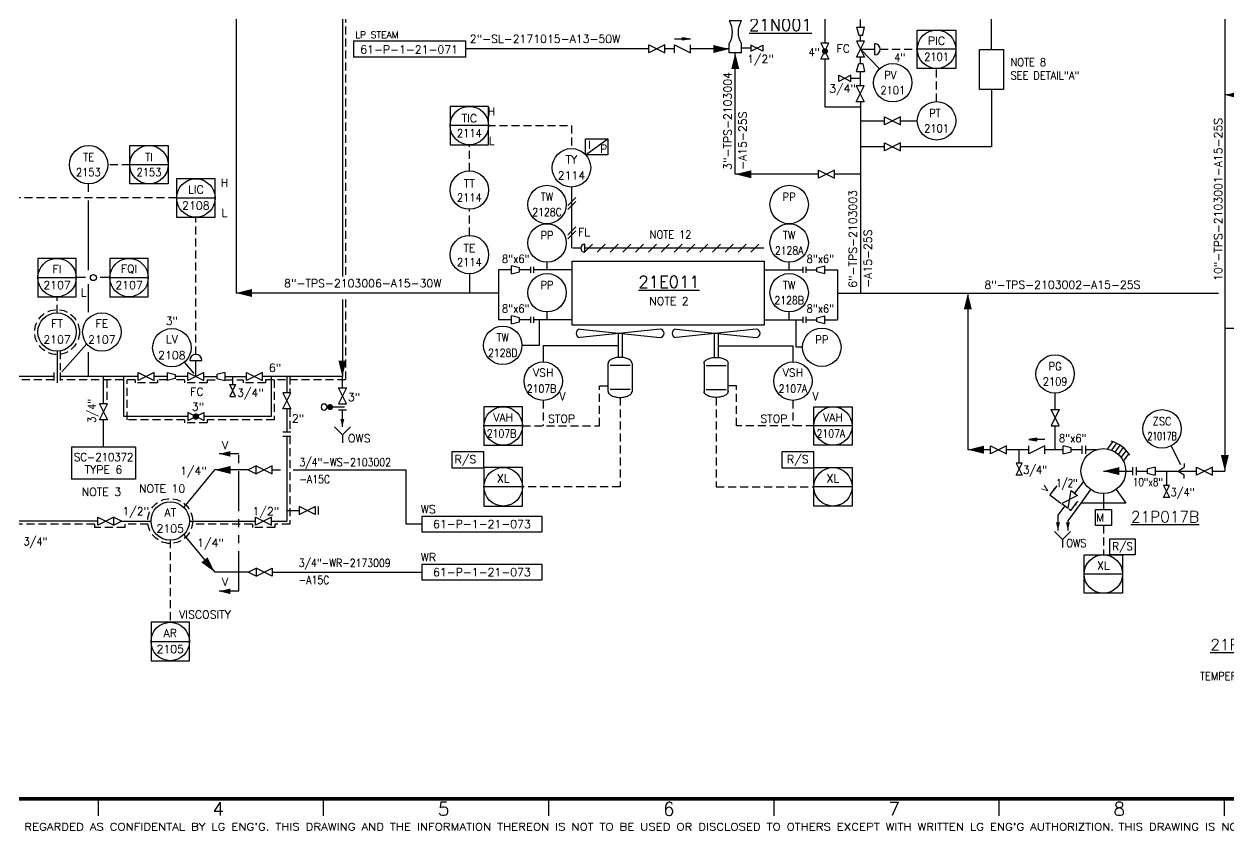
# Model space of a CAD drawing. Header units: millimetres. Extents: x 911 to 1762, y 136 to 743.
# Drawn here: x 1099 to 1475.4, y 135.6 to 388.1 of the extents above; entities that cross this region are included whole.
import ezdxf
from ezdxf.enums import TextEntityAlignment as Align

# ---------------------------------------------------------------- set-up
doc = ezdxf.new("R2010")
doc.units = ezdxf.units.MM
doc.header["$LTSCALE"] = 10
for name, pattern in [('HIDDEN', [0.375, 0.25, -0.125]), ('PHANTOM', [2.5, 1.25, -0.25, 0.25, -0.25, 0.25, -0.25]), ('SOLID', [0])]:
    doc.linetypes.add(name, pattern=pattern)
for name, color, linetype in [('1', 1, 'Continuous'), ('13', 7, 'Continuous'), ('2', 2, 'Continuous'), ('3', 3, 'Continuous'), ('30', 7, 'HIDDEN'), ('DIM', 7, 'Continuous'), ('INST', 4, 'Continuous'), ('SYM', 7, 'Continuous'), ('TEXT', 7, 'Continuous')]:
    doc.layers.add(name, color=color, linetype=linetype)
doc.styles.add('ROMANS', font='romans')
doc.styles.add('S3', font='SIMPLEX')
doc.styles.add('SIMPLEX', font='SIMPLEX.shx', dxfattribs={"width": 0.9})
doc.styles.get("Standard").update_dxf_attribs({"font": 'simplex.shx'})

# ---------------------------------------------------------------- blocks, each defined once
blk = doc.blocks.new('UV03')
at = {"color": 4}
for p, q in [((0, -0.05), (0.2, 0.05)), ((0.2, -0.05), (0, 0.05)), ((0, 0.05), (0, -0.05)), ((0.2, 0.05), (0.2, -0.05))]:
    blk.add_line(p, q, dxfattribs=at)
at = {"color": 4, "const_width": 0.04}
blk.add_lwpolyline([(0.1, -0.02, 1), (0.1, 0.02, 1)], format="xyb", close=True, dxfattribs=at)
blk = doc.blocks.new('UV00')
for p, q in [((0, -0.05), (0, 0.05)), ((0, 0.05), (0.2, -0.05)), ((0.2, 0.05), (0, -0.05)), ((0.2, -0.05), (0.2, 0.05))]:
    blk.add_line(p, q)
blk = doc.blocks.new('UM00')
for p, q in [((0.1, 0.025), (0, 0.05)), ((0, -0.05), (0, 0.05)), ((0.1, -0.025), (0.1, 0.025)), ((0, -0.05), (0.1, -0.025))]:
    blk.add_line(p, q)
blk = doc.blocks.new('LV28')
blk.add_line((0.625, 5), (4.375, 5))
blk.add_arc((2.5, 5), 1.875, 0, 180)
at = {"layer": 'SYM'}
for p, q in [((2.5, 0), (2.5, 5)), ((0, 1.25), (5, -1.25)), ((5, 1.25), (0, -1.25)), ((0, -1.25), (0, 1.25)), ((5, -1.25), (5, 1.25))]:
    blk.add_line(p, q, dxfattribs=at)
blk = doc.blocks.new('RB9')
at = {"layer": 'SYM'}
blk.add_line((0, 0.05), (0, -0.05), dxfattribs=at)
blk.add_arc((0, 0), 0.05, 270, 90, dxfattribs=at)
blk = doc.blocks.new('R')
at = {"color": 7}
for p, q in [((-9.93, 6), (-9.93, 11)), ((-9.93, 11), (-2.07, 11)), ((-2.07, 11), (-2.07, 6)), ((-2.07, 6), (-9.93, 6))]:
    blk.add_line(p, q, dxfattribs=at)
at = {"layer": 'TEXT', "color": 7}
blk.add_text('R/S', height=2.4, dxfattribs=at).set_placement((-6, 8.5), align=Align.MIDDLE)
blk = doc.blocks.new('NP085')
at = {"layer": '1'}
for p, q in [((0, 0.097), (0, -0.097)), ((0, 0.097), (0.146, 0.097)), ((0.501, 0.097), (0.501, -0.097)), ((0, -0.097), (0.146, -0.097))]:
    blk.add_line(p, q, dxfattribs=at)
for centre, start, end in [((0.324, 0.401), 239.7355, 300.2645), ((0.324, -0.401), 59.7355, 120.2645)]:
    blk.add_arc(centre, 0.352, start, end, dxfattribs=at)
blk = doc.blocks.new('W1')
at = {"layer": '2'}
blk.add_lwpolyline([(0, 0, 0, 2.5, 0), (5, 0, 2.5, 2.5, 0)], format="xyseb", dxfattribs=at)
blk = doc.blocks.new('RB14')
at = {"layer": 'INST'}
for p, q in [((-0.047, -0.02), (0.053, 0.08)), ((-0.047, -0.069), (0.053, 0.031))]:
    blk.add_line(p, q, dxfattribs=at)
blk = doc.blocks.new('LV1')
for p, q in [((5, 1.25), (0, -1.25)), ((0, 1.25), (5, -1.25)), ((0, -1.25), (0, 1.25)), ((5, -1.25), (5, 1.25))]:
    blk.add_line(p, q)
blk = doc.blocks.new('DDOT')
blk.add_circle((0, 0), 0.0375)
blk = doc.blocks.new('I1')
at = {"color": 7, "extrusion": (0, 0, -1)}
for p, q in [((-3.73, 5.93), (-5.27, 8.06)), ((-2.6, 6.5), (-4.17, 8.67)), ((-1.33, 6.87), (-2.97, 9.14)), ((-6.29, 3.07), (-7.98, 5.41)), ((-5.58, 4.22), (-7.18, 6.43)), ((-4.72, 5.17), (-6.27, 7.31))]:
    blk.add_line(p, q, dxfattribs=at)
at = {"extrusion": (0, 0, -1)}
blk.add_arc((0.11, 0.08), 9.5, 30.8662, 75.7343, dxfattribs=at)
blk = doc.blocks.new('RB17')
for p, q in [((-0.1, 0), (0, -0.1)), ((0, -0.1), (0.1, 0)), ((0, -0.1), (0, -0.2))]:
    blk.add_line(p, q)

msp = doc.modelspace()

# ---------------------------------------------------------------- linework, layer by layer
for p, q in [((1165.22, 443.62), (1165.22, 304.18)), ((1299.2, 381.62), (1294.2, 379.12)), ((1294.2, 381.62), (1299.2, 379.12)), ((1294.2, 379.12), (1294.2, 381.62)), ((1299.2, 379.12), (1299.2, 381.62)), ((1302.16, 381.62), (1307.16, 379.12)), ((1302.16, 379.12), (1302.16, 381.62)), ((1307.16, 379.12), (1307.16, 381.62)), ((1347.94, 382.18), (1350.44, 377.18)), ((1347.94, 377.18), (1350.44, 382.18)), ((1350.44, 382.18), (1347.94, 382.18)), ((1350.44, 377.18), (1347.94, 377.18)), ((1367.75, 356.69), (1367.75, 359.19)), ((1367.75, 359.19), (1372.75, 356.69)), ((1372.75, 359.19), (1367.75, 356.69)), ((1372.75, 356.69), (1372.75, 359.19)), ((1244.11, 356.46), (1232.11, 356.46)), ((1274.43, 352.31), (1281.31, 352.31)), ((1274.43, 347.31), (1281.31, 352.31)), ((1274.43, 347.31), (1274.43, 352.31)), ((1281.31, 352.31), (1281.31, 347.31)), ((1367.75, 348.55), (1367.75, 351.05)), ((1367.75, 351.05), (1372.75, 348.55)), ((1372.75, 351.05), (1367.75, 348.55)), ((1372.75, 348.55), (1372.75, 351.05)), ((1281.31, 347.31), (1274.43, 347.31)), ((1144.04, 344.25), (1132.04, 344.25)), ((1347.14, 340.02), (1347.14, 342.52)), ((1347.14, 342.52), (1352.14, 340.02)), ((1352.14, 342.52), (1347.14, 340.02)), ((1352.14, 340.02), (1352.14, 342.52)), ((1119.18, 335.77), (1119.18, 338.25)), ((1119.18, 311.33), (1119.18, 333.11)), ((1251.22, 310.14), (1251.22, 312.64)), ((1253.72, 312.02), (1251.22, 312.64)), ((1346.64, 312.02), (1349.14, 312.64)), ((1349.14, 310.14), (1349.14, 312.64)), ((1103.32, 309), (1115.32, 309)), ((1118.16, 309), (1115.32, 309)), ((1125.82, 309), (1122.82, 309)), ((1125.82, 309), (1137.82, 309)), ((1247.23, 311.39), (1247.23, 295.85)), ((1251.22, 310.14), (1253.72, 310.77)), ((1253.72, 310.77), (1253.72, 312.02)), ((1257.16, 312.33), (1257.16, 310.46)), ((1258.1, 312.33), (1258.1, 310.46)), ((1270.18, 311.39), (1258.1, 311.39)), ((1330.18, 311.39), (1342.26, 311.39)), ((1342.26, 312.33), (1342.26, 310.46)), ((1343.2, 312.33), (1343.2, 310.46)), ((1346.64, 310.77), (1346.64, 312.02)), ((1349.14, 310.14), (1346.64, 310.77)), ((1353.13, 311.39), (1353.13, 295.85)), ((1119.18, 298.21), (1119.18, 306.96)), ((1472.08, 304.08), (1353.13, 304.08)), ((1251.22, 294.6), (1251.22, 297.1)), ((1253.72, 296.48), (1251.22, 297.1)), ((1251.22, 294.6), (1253.72, 295.23)), ((1253.72, 295.23), (1253.72, 296.48)), ((1257.16, 296.79), (1257.16, 294.91)), ((1258.1, 296.79), (1258.1, 294.91)), ((1270.18, 295.85), (1258.1, 295.85)), ((1260.02, 287.86), (1260.02, 295.85)), ((1330.18, 295.85), (1342.26, 295.85)), ((1340.22, 287.25), (1340.22, 295.85)), ((1342.26, 296.79), (1342.26, 294.91)), ((1343.2, 296.79), (1343.2, 294.91)), ((1346.64, 296.48), (1349.14, 297.1)), ((1346.64, 295.23), (1346.64, 296.48)), ((1349.14, 294.6), (1346.64, 295.23)), ((1349.14, 294.6), (1349.14, 297.1)), ((1110.82, 279.61), (1118.59, 288.32)), ((1254.54, 287.86), (1260.02, 287.86)), ((1284.56, 287.68), (1261.18, 287.68)), ((1261.18, 287.68), (1261.18, 282.68)), ((1315.81, 287.68), (1339.18, 287.68)), ((1339.18, 287.68), (1339.18, 282.68)), ((1342.2, 287.25), (1340.22, 287.25)), ((1119.18, 278.11), (1119.18, 285.71)), ((1152.18, 279.11), (1149.13, 282.6)), ((1123.82, 269.61), (1123.82, 278.11)), ((1181.08, 278.11), (1181.08, 273.05)), ((1181.08, 268.05), (1181.08, 260.74)), ((1422.32, 262.77), (1419.82, 267.77)), ((1419.82, 267.77), (1422.32, 267.77)), ((1422.32, 267.77), (1419.82, 262.77)), ((1123.82, 256.11), (1123.82, 264.61)), ((1195.94, 262.37), (1198.44, 259.87)), ((1198.44, 259.87), (1200.94, 262.37)), ((1198.44, 259.87), (1198.44, 257.37)), ((1254.68, 262.68), (1242.68, 262.68)), ((1357.68, 262.68), (1345.68, 262.68)), ((1419.82, 262.77), (1422.32, 262.77)), ((1133.82, 256.11), (1113.82, 256.11)), ((1113.82, 256.11), (1113.82, 246.11)), ((1133.82, 256.11), (1133.82, 246.11)), ((1181.08, 259.49), (1181.08, 233)), ((1400.92, 256.52), (1405.92, 254.02)), ((1405.92, 256.52), (1400.92, 254.02)), ((1400.92, 254.02), (1400.92, 256.52)), ((1405.92, 254.02), (1405.92, 256.52)), ((1417.86, 256.52), (1412.86, 254.02)), ((1412.86, 254.02), (1412.86, 256.52)), ((1417.86, 254.02), (1417.86, 256.52)), ((1423.6, 254.02), (1423.6, 256.52)), ((1426.1, 255.89), (1423.6, 256.52)), ((1166.11, 253.97), (1159.99, 253.97)), ((1242.68, 254.6), (1232.68, 254.6)), ((1232.68, 254.6), (1232.68, 249.6)), ((1242.68, 249.6), (1242.68, 254.6)), ((1345.68, 254.6), (1335.68, 254.6)), ((1335.68, 254.6), (1335.68, 249.6)), ((1345.68, 249.6), (1345.68, 254.6)), ((1423.6, 254.02), (1426.1, 254.64)), ((1426.1, 254.64), (1426.1, 255.89)), ((1148.89, 237.27), (1158.56, 248.96)), ((1168.97, 248.96), (1158.56, 248.96)), ((1171.47, 250.21), (1168.97, 248.96)), ((1168.97, 248.96), (1171.47, 247.71)), ((1176.47, 250.21), (1171.47, 247.71)), ((1171.47, 250.21), (1176.47, 247.71)), ((1171.47, 247.71), (1171.47, 250.21)), ((1176.47, 247.71), (1176.47, 250.21)), ((1176.47, 248.96), (1179.08, 248.96)), ((1183.08, 248.96), (1218.32, 248.96)), ((1218.32, 232.05), (1218.32, 248.96)), ((1232.68, 249.6), (1242.68, 249.6)), ((1335.68, 249.6), (1345.68, 249.6)), ((1452.35, 249.85), (1449.85, 249.23)), ((1449.85, 249.23), (1449.85, 247.98)), ((1452.35, 249.85), (1452.35, 247.35)), ((1459.49, 248.6), (1461.39, 249.8)), ((1459.49, 248.6), (1461.39, 247.41)), ((1461.39, 250.92), (1461.39, 249.8)), ((1465.23, 247.35), (1465.23, 249.85)), ((1470.23, 249.85), (1465.23, 247.35)), ((1465.23, 249.85), (1470.23, 247.35)), ((1470.23, 247.35), (1470.23, 249.85)), ((1133.82, 246.11), (1113.82, 246.11)), ((1449.85, 247.98), (1452.35, 247.35)), ((1461.39, 246.28), (1461.39, 247.41)), ((1254.68, 243.68), (1242.68, 243.68)), ((1357.68, 243.68), (1345.68, 243.68)), ((1421.6, 244.01), (1419.47, 241.13)), ((1419.47, 241.13), (1422.9, 238.6)), ((1428.1, 241), (1423.12, 238.47)), ((1425.13, 236.98), (1426.09, 242.49)), ((1426.09, 242.49), (1428.1, 241)), ((1184.92, 237.51), (1184.92, 235.01)), ((1189.92, 235.01), (1184.92, 237.51)), ((1184.92, 235.01), (1189.92, 237.51)), ((1189.92, 237.51), (1189.92, 235.01)), ((1190.92, 237.51), (1190.92, 235.01)), ((1423.12, 238.47), (1425.13, 236.98)), ((1426.02, 236.28), (1428.2, 239.22)), ((1127.03, 234.25), (1122.03, 231.75)), ((1122.03, 234.25), (1127.03, 231.75)), ((1122.03, 231.75), (1122.03, 234.25)), ((1127.03, 231.75), (1127.03, 234.25)), ((1127.03, 234.25), (1129.53, 233)), ((1171.32, 234.25), (1176.32, 231.75)), ((1176.32, 234.25), (1171.32, 231.75)), ((1171.32, 231.75), (1171.32, 234.25)), ((1176.32, 231.75), (1176.32, 234.25)), ((1181.08, 236.26), (1184.92, 236.26)), ((1223.28, 234.55), (1260.78, 234.55)), ((1223.28, 234.55), (1223.28, 229.55)), ((1260.78, 234.55), (1260.78, 229.55)), ((1425.31, 236.81), (1426.02, 236.28)), ((1122.03, 233), (1096.2, 233)), ((1129.53, 233), (1127.03, 231.75)), ((1129.53, 233), (1138.68, 233)), ((1150.68, 233), (1171.32, 233)), ((1176.32, 233), (1181.08, 233)), ((1223.28, 232.05), (1218.32, 232.05)), ((1148.89, 228.73), (1158.56, 217.04)), ((1260.78, 229.55), (1223.28, 229.55)), ((1168.97, 217.04), (1171.47, 218.29)), ((1171.47, 218.29), (1171.47, 215.79)), ((1171.47, 215.79), (1176.47, 218.29)), ((1176.47, 215.79), (1171.47, 218.29)), ((1176.47, 218.29), (1176.47, 215.79)), ((1223.28, 219.54), (1260.78, 219.54)), ((1223.28, 219.54), (1223.28, 214.54)), ((1260.78, 219.54), (1260.78, 214.54)), ((1168.97, 217.04), (1158.56, 217.04)), ((1171.47, 215.79), (1168.97, 217.04)), ((1176.47, 217.04), (1223.28, 217.04)), ((1260.78, 214.54), (1223.28, 214.54)), ((1166.11, 211.06), (1159.99, 211.06)), ((1138.68, 195.39), (1150.68, 195.39))]:
    msp.add_line(p, q)
at = {"linetype": 'HIDDEN'}
for p, q in [((1199.44, 421.12), (1199.44, 309.35)), ((1243.81, 356.46), (1270, 356.46)), ((1270, 356.46), (1270, 349.27)), ((1238.11, 342.32), (1238.11, 350.46)), ((1132.04, 344.25), (1125.18, 344.25)), ((1146.68, 333.86), (955.6, 333.86)), ((1152.68, 284.99), (1152.68, 327.86)), ((1238.11, 322.18), (1238.11, 330.32)), ((1272.9, 318.18), (1270, 318.18)), ((1109.32, 298), (1109.32, 303)), ((1199.44, 302.18), (1199.44, 277.11)), ((1108.32, 277.11), (991.35, 277.11)), ((1133.68, 277.11), (1110.32, 277.11)), ((1124.87, 277.11), (1124.87, 269.61)), ((1131.18, 264.61), (1131.18, 277.11)), ((1133.68, 277.11), (1133.68, 276.11)), ((1140.68, 276.11), (1133.68, 276.11)), ((1143.68, 277.11), (1140.68, 277.11)), ((1140.68, 277.11), (1140.68, 276.11)), ((1149.18, 277.11), (1146.18, 277.11)), ((1149.18, 277.11), (1149.18, 276.11)), ((1156.18, 276.11), (1149.18, 276.11)), ((1156.18, 277.11), (1159.18, 277.11)), ((1156.18, 277.11), (1156.18, 276.11)), ((1161.68, 277.11), (1167.46, 277.11)), ((1167.46, 277.11), (1167.46, 276.11)), ((1174.46, 276.11), (1167.46, 276.11)), ((1174.46, 277.11), (1174.46, 276.11)), ((1199.44, 277.11), (1174.46, 277.11)), ((1177.18, 277.11), (1177.18, 264.61)), ((1182.08, 278.11), (1182.08, 273.05)), ((1278.77, 262.68), (1278.77, 275.23)), ((1278.77, 275.23), (1281.43, 275.23)), ((1321.59, 275.23), (1318.93, 275.23)), ((1321.59, 262.68), (1321.59, 275.23)), ((1285.18, 271.6), (1285.18, 243.68)), ((1315.18, 271.6), (1315.18, 243.68)), ((1182.08, 268.05), (1182.08, 260.74)), ((1261.18, 270.68), (1261.18, 262.73)), ((1339.18, 270.68), (1339.18, 262.73)), ((1149.18, 264.61), (1131.18, 264.61)), ((1149.18, 264.61), (1149.18, 263.61)), ((1156.18, 263.61), (1149.18, 263.61)), ((1177.18, 264.61), (1156.18, 264.61)), ((1156.18, 264.61), (1156.18, 263.61)), ((1254.68, 262.68), (1278.77, 262.68)), ((1345.68, 262.68), (1321.59, 262.68)), ((1182.08, 259.49), (1182.08, 232)), ((1285.18, 243.68), (1254.68, 243.68)), ((1315.18, 243.68), (1345.68, 243.68)), ((1121.03, 232), (1097.2, 232)), ((1121.03, 232), (1121.03, 231)), ((1130.46, 231), (1121.03, 231)), ((1137.75, 232), (1130.46, 232)), ((1130.46, 232), (1130.46, 231)), ((1170.32, 232), (1151.61, 232)), ((1170.32, 232), (1170.32, 231)), ((1177.32, 231), (1170.32, 231)), ((1177.32, 232), (1177.32, 231)), ((1182.08, 232), (1177.32, 232)), ((1144.68, 227), (1144.68, 201.39))]:
    msp.add_line(p, q, dxfattribs=at)
at = {"color": 7}
for p, q in [((1360.25, 387.16), (1360.25, 389.54)), ((1359.08, 387.16), (1361.58, 387.16)), ((1359.08, 387.16), (1359.71, 384.66)), ((1359.71, 384.66), (1360.96, 384.66)), ((1360.25, 382.79), (1360.25, 384.66)), ((1360.96, 384.66), (1361.58, 387.16)), ((1201.96, 382.87), (1236.96, 382.87)), ((1201.96, 382.87), (1201.96, 377.87)), ((1326.05, 380.65), (1323.1, 380.65)), ((1359, 382.79), (1361.5, 377.79)), ((1359, 377.79), (1361.5, 382.79)), ((1361.5, 382.79), (1359, 382.79)), ((1390.03, 380.29), (1378.03, 380.29)), ((1236.96, 377.87), (1201.96, 377.87)), ((1361.5, 377.79), (1359, 377.79)), ((1360.25, 375.82), (1360.25, 377.79)), ((1359.08, 373.32), (1359.71, 375.82)), ((1359.08, 373.32), (1361.58, 373.32)), ((1359.71, 375.82), (1360.96, 375.82)), ((1360.25, 368.89), (1360.25, 373.32)), ((1360.96, 375.82), (1361.58, 373.32)), ((1357.29, 371.21), (1360.25, 371.21)), ((1361.44, 368.89), (1358.94, 368.89)), ((1358.94, 363.89), (1361.44, 368.89)), ((1358.94, 368.89), (1361.44, 363.89)), ((1349.19, 362.27), (1360.25, 362.27)), ((1361.44, 363.89), (1358.94, 363.89)), ((1198.44, 274.57), (1198.44, 278.11)), ((1198.44, 262.37), (1198.44, 267.57)), ((1436.14, 241.6), (1436.14, 236.6)), ((1433.64, 236.6), (1438.64, 236.6)), ((1433.64, 231.6), (1433.64, 236.6)), ((1438.64, 236.6), (1438.64, 231.6)), ((1438.64, 231.6), (1433.64, 231.6)), ((1442.14, 216.46), (1430.14, 216.46))]:
    msp.add_line(p, q, dxfattribs=at)
at = {"linetype": 'Continuous'}
for p, q in [((1270, 337.27), (1270, 318.18)), ((1146.68, 333.86), (1158.68, 333.86))]:
    msp.add_line(p, q, dxfattribs=at)
at = {"extrusion": (0, 0, -1)}
for p, q in [((1238.11, 310.18), (1238.11, 304.18)), ((1109.32, 286), (1109.32, 276.11)), ((1108.32, 279.36), (1108.32, 276.86)), ((1110.32, 279.36), (1110.32, 276.86)), ((1165.11, 271.86), (1163.24, 275.61)), ((1165.11, 275.61), (1163.24, 271.86)), ((1163.24, 275.61), (1165.11, 275.61)), ((1164.18, 275.61), (1164.18, 278.11)), ((1163.24, 271.86), (1165.11, 271.86)), ((1199.07, 268.57), (1195.32, 268.57)), ((1197.19, 269.57), (1199.69, 269.57)), ((1199.69, 267.57), (1197.19, 267.57))]:
    msp.add_line(p, q, dxfattribs=at)
at = {"linetype": 'HIDDEN', "extrusion": (0, 0, -1)}
msp.add_line((1110.32, 286), (1110.32, 280.11), dxfattribs=at)
at = {"linetype": 'PHANTOM'}
msp.add_line((1166.11, 211.06), (1166.11, 253.97), dxfattribs=at)
at = {"color": 2}
for p, q in [((1432.13, 242.86), (1429.14, 238.59)), ((1440.15, 242.86), (1443.14, 238.59)), ((1443.14, 238.59), (1429.14, 238.59))]:
    msp.add_line(p, q, dxfattribs=at)
at = {"color": 7, "linetype": 'HIDDEN'}
msp.add_line((1436.14, 231.6), (1436.14, 222.46), dxfattribs=at)
at = {"color": 6, "const_width": 1.05}
msp.add_lwpolyline([(911.09, 732.17), (1756.34, 732.17), (1756.34, 146.27), (911.09, 146.27), (911.09, 732.17)], dxfattribs=at)
at = {"color": 7}
for points in [[(1390.03, 386.29), (1390.03, 374.29), (1378.03, 374.29), (1378.03, 386.29)], [(1442.14, 222.46), (1442.14, 210.46), (1430.14, 210.46), (1430.14, 222.46)]]:
    msp.add_lwpolyline(points, close=True, dxfattribs=at)
at = {"const_width": 0.938}
msp.add_lwpolyline([(1349.19, 380.15, -1), (1349.19, 379.21, -1)], format="xyb", close=True, dxfattribs=at)
for points in [[(1232.11, 362.46), (1232.11, 350.46), (1244.11, 350.46), (1244.11, 362.46)], [(1132.04, 350.25), (1144.04, 350.25), (1144.04, 338.25), (1132.04, 338.25)], [(1146.68, 339.86), (1146.68, 327.86), (1158.68, 327.86), (1158.68, 339.86)], [(1103.32, 315), (1103.32, 303), (1115.32, 303), (1115.32, 315)], [(1125.82, 315), (1125.82, 303), (1137.82, 303), (1137.82, 315)], [(1254.68, 268.68), (1242.68, 268.68), (1242.68, 256.68), (1254.68, 256.68)], [(1345.68, 268.68), (1357.68, 268.68), (1357.68, 256.68), (1345.68, 256.68)], [(1254.68, 249.68), (1242.68, 249.68), (1242.68, 237.68), (1254.68, 237.68)], [(1345.68, 249.68), (1357.68, 249.68), (1357.68, 237.68), (1345.68, 237.68)], [(1138.68, 201.39), (1138.68, 189.39), (1150.68, 189.39), (1150.68, 201.39)]]:
    msp.add_lwpolyline(points, close=True)
at = {"extrusion": (0, 0, -1), "const_width": 0.938}
msp.add_lwpolyline([(-1194.62, 268.1, 1), (-1194.62, 269.04, 1)], format="xyb", close=True, dxfattribs=at)
at = {"color": 7}
for centre in [(1384.03, 380.29), (1370.36, 369.83), (1384.03, 357.94), (1262.37, 331.81), (1338, 331.81), (1262.37, 319.81), (1338, 319.81), (1262.37, 304.27), (1338, 304.27), (1248.54, 287.86), (1348.2, 287.25), (1421.07, 278.92), (1454.49, 261.77), (1436.14, 216.46)]:
    msp.add_circle(centre, 6, dxfattribs=at)
for centre in [(1238.11, 356.46), (1119.18, 344.25), (1138.04, 344.25), (1270, 343.27), (1152.68, 333.86), (1238.11, 336.32), (1238.11, 316.18), (1109.32, 309), (1131.82, 309), (1109.32, 292), (1123.32, 292), (1145.18, 287.11), (1261.18, 276.68), (1339.18, 276.68), (1248.68, 262.68), (1351.68, 262.68), (1248.68, 243.68), (1351.68, 243.68), (1144.68, 233), (1144.68, 195.39)]:
    msp.add_circle(centre, 6)
at = {"linetype": 'HIDDEN'}
for centre in [(1109.32, 292), (1144.68, 233)]:
    msp.add_circle(centre, 7, dxfattribs=at)
at = {"extrusion": (0, 0, -1)}
msp.add_circle((-1192.74, 268.57), 0.937, dxfattribs=at)
at = {"layer": '1'}
for p, q in [((1474.08, 414.7), (1474.08, 248.6)), ((1401.23, 380.22), (1401.23, 399.21)), ((1304.66, 383.94), (1307.16, 383.52)), ((1304.66, 383.52), (1304.66, 383.94)), ((1236.96, 377.87), (1236.96, 382.87)), ((1294.2, 380.37), (1236.96, 380.37)), ((1302.16, 380.37), (1299.2, 380.37)), ((1302.16, 383.52), (1307.16, 383.52)), ((1304.66, 383.1), (1304.66, 383.52)), ((1307.16, 383.52), (1304.66, 383.1)), ((1304.81, 383.28), (1304.81, 383.76)), ((1304.81, 383.76), (1306.25, 383.52)), ((1306.25, 383.52), (1304.81, 383.28)), ((1304.96, 383.46), (1304.96, 383.58)), ((1304.96, 383.58), (1305.33, 383.52)), ((1305.33, 383.52), (1304.96, 383.46)), ((1319.28, 380.37), (1307.16, 380.37)), ((1366.19, 374.14), (1360.25, 380.29)), ((1360.25, 380.29), (1364.71, 380.29)), ((1364.71, 378.54), (1364.71, 382.04)), ((1321.16, 341.27), (1321.16, 379.12)), ((1401.23, 367.72), (1401.23, 349.8)), ((1485.37, 366.02), (1474.08, 366.02)), ((1360.25, 363.89), (1360.25, 304.18)), ((1360.25, 357.94), (1367.75, 357.94)), ((1372.75, 357.94), (1378.03, 357.94)), ((1367.75, 349.8), (1360.25, 349.8)), ((1401.23, 349.8), (1372.75, 349.8)), ((1347.14, 341.27), (1321.16, 341.27)), ((1360.25, 341.27), (1352.14, 341.27)), ((1251.22, 311.39), (1247.23, 311.39)), ((1257.16, 311.39), (1253.72, 311.39)), ((1343.2, 311.39), (1346.64, 311.39)), ((1349.14, 311.39), (1353.13, 311.39)), ((1247.23, 304.18), (1165.22, 304.18)), ((1393.81, 304.08), (1393.81, 255.27)), ((1251.22, 295.85), (1247.23, 295.85)), ((1257.16, 295.85), (1253.72, 295.85)), ((1343.2, 295.85), (1346.64, 295.85)), ((1349.14, 295.85), (1353.13, 295.85)), ((1481.73, 293.08), (1474.08, 293.08)), ((1421.07, 267.77), (1421.07, 272.92)), ((1421.07, 255.27), (1421.07, 262.77)), ((1415.36, 258.84), (1412.86, 258.42)), ((1417.86, 258.42), (1412.86, 258.42)), ((1412.86, 258.42), (1415.36, 258)), ((1415.21, 258.66), (1413.78, 258.42)), ((1413.78, 258.42), (1415.21, 258.18)), ((1415.06, 258.48), (1414.69, 258.42)), ((1414.69, 258.42), (1415.06, 258.36)), ((1415.06, 258.36), (1415.06, 258.48)), ((1415.21, 258.18), (1415.21, 258.66)), ((1415.36, 258.42), (1415.36, 258.84)), ((1415.36, 258), (1415.36, 258.42)), ((1460.39, 250.53), (1457.28, 256.45)), ((1400.92, 255.27), (1393.81, 255.27)), ((1412.86, 255.27), (1405.92, 255.27)), ((1409.82, 251.09), (1409.82, 255.27)), ((1423.6, 255.27), (1417.86, 255.27)), ((1429.42, 255.27), (1426.1, 255.27)), ((1434, 255.27), (1430.67, 255.27)), ((1436.14, 248.6), (1445.29, 248.6)), ((1446.54, 248.6), (1449.85, 248.6)), ((1452.35, 248.6), (1465.23, 248.6)), ((1455.89, 248.6), (1455.89, 244.08)), ((1470.23, 248.6), (1474.08, 248.6)), ((1421.97, 234.82), (1421.97, 230.05)), ((1425.07, 233.09), (1425.07, 230.05))]:
    msp.add_line(p, q, dxfattribs=at)
at = {"layer": '1', "color": 7, "linetype": 'SOLID'}
msp.add_line((1349.19, 377.18), (1349.19, 362.27), dxfattribs=at)
at = {"layer": '1', "color": 7}
for p, q in [((1262.37, 311.39), (1262.37, 313.81)), ((1338, 311.39), (1338, 313.81)), ((1262.37, 295.85), (1262.37, 298.27)), ((1338, 295.85), (1338, 298.27))]:
    msp.add_line(p, q, dxfattribs=at)
at = {"layer": '1'}
msp.add_lwpolyline([(1404.98, 380.22), (1404.98, 367.72), (1397.48, 367.72), (1397.48, 380.22)], close=True, dxfattribs=at)
msp.add_arc((1364.71, 380.29), 1.75, 270, 90, dxfattribs=at)
at = {"layer": '13', "color": 7, "linetype": 'Continuous'}
msp.add_line((1349.19, 396.02), (1349.19, 382.18), dxfattribs=at)
at = {"layer": '2', "color": 7}
msp.add_line((1330.06, 318.18), (1274.15, 318.18), dxfattribs=at)
at = {"layer": '2'}
for p, q in [((1270.18, 314.18), (1330.18, 314.18)), ((1270.18, 294.18), (1270.18, 314.18)), ((1330.18, 314.18), (1330.18, 294.18)), ((1330.18, 294.18), (1270.18, 294.18)), ((1272.68, 292.85), (1297.68, 290.35)), ((1297.68, 292.85), (1272.68, 290.35)), ((1284.56, 291.6), (1284.56, 284.1)), ((1285.81, 291.6), (1285.81, 284.1)), ((1302.68, 292.85), (1327.68, 290.35)), ((1327.68, 292.85), (1302.68, 290.35)), ((1314.56, 291.6), (1314.56, 284.1)), ((1315.81, 291.6), (1315.81, 284.1)), ((1281.43, 273.48), (1281.43, 282.23)), ((1288.31, 281.6), (1282.06, 281.6)), ((1288.93, 282.23), (1288.93, 273.48)), ((1311.43, 282.23), (1311.43, 273.48)), ((1312.06, 281.6), (1318.31, 281.6)), ((1318.93, 273.48), (1318.93, 282.23)), ((1288.31, 274.1), (1282.06, 274.1)), ((1312.06, 274.1), (1318.31, 274.1))]:
    msp.add_line(p, q, dxfattribs=at)
for points, format in [([(1288.93, 282.23, 0.174705), (1288.7, 282.86, 0.104203), (1287.83, 283.55, 0.064948), (1286.7, 283.95, 0.051099), (1285.18, 284.1, 0.051099), (1283.66, 283.95, 0.064948), (1282.53, 283.55, 0.104203), (1281.66, 282.86, 0.174705), (1281.43, 282.23, 0.174705)], "xyb"), ([(1311.43, 282.23, -0.174705), (1311.66, 282.86, -0.104203), (1312.53, 283.55, -0.064948), (1313.66, 283.95, -0.051099), (1315.18, 284.1, -0.051099), (1316.7, 283.95, -0.064948), (1317.83, 283.55, -0.104203), (1318.7, 282.86, -0.174705), (1318.93, 282.23, -0.174705)], "xyb"), ([(1281.43, 273.48, 0.174705), (1281.66, 272.84, 0.104203), (1282.53, 272.15, 0.064948), (1283.66, 271.76, 0.051099), (1285.18, 271.6, 0.051099), (1286.7, 271.76, 0.064948), (1287.83, 272.15, 0.104203), (1288.7, 272.84, 0.174705), (1288.93, 273.48, 0.174705)], "xyb"), ([(1318.93, 273.48, -0.174705), (1318.7, 272.84, -0.104203), (1317.83, 272.15, -0.064948), (1316.7, 271.76, -0.051099), (1315.18, 271.6, -0.051099), (1313.66, 271.76, -0.064948), (1312.53, 272.15, -0.104203), (1311.66, 272.84, -0.174705), (1311.43, 273.48, -0.174705)], "xyb"), ([(1421.6, 244.01, 0, 0.75, 0), (1420.71, 242.8, 0.75, 0.75, 0)], "xyseb")]:
    msp.add_lwpolyline(points, format=format, dxfattribs=at)
at = {"layer": '2', "color": 2}
msp.add_circle((1436.14, 248.6), 7, dxfattribs=at)
at = {"layer": '2'}
for centre, start, end in [((1272.68, 291.6), 90, 270), ((1297.68, 291.6), 270, 90), ((1302.68, 291.6), 90, 270), ((1327.68, 291.6), 270, 90)]:
    msp.add_arc(centre, 1.25, start, end, dxfattribs=at)
at = {"layer": '3'}
for p, q in [((1198.44, 421.12), (1198.44, 309.35)), ((1198.44, 302.18), (1198.44, 278.11)), ((1108.32, 278.11), (990.05, 278.11)), ((1134.68, 278.11), (1110.32, 278.11)), ((1143.68, 278.11), (1139.68, 278.11)), ((1150.18, 278.11), (1146.18, 278.11)), ((1155.18, 278.11), (1159.18, 278.11)), ((1161.68, 278.11), (1168.46, 278.11)), ((1198.44, 278.11), (1173.46, 278.11)), ((1176.18, 278.11), (1176.18, 265.61)), ((1176.18, 265.61), (1155.18, 265.61))]:
    msp.add_line(p, q, dxfattribs=at)
at = {"layer": '3', "linetype": 'Continuous'}
for p, q in [((1130.18, 265.61), (1130.18, 278.11)), ((1150.18, 265.61), (1130.18, 265.61))]:
    msp.add_line(p, q, dxfattribs=at)
at = {"layer": '3', "color": 7, "linetype": 'SOLID'}
for p, q in [((1429.98, 245.29), (1427.12, 241.72)), ((1424.12, 237.72), (1421.97, 234.82)), ((1429.14, 238.59), (1425.07, 233.09))]:
    msp.add_line(p, q, dxfattribs=at)
at = {"layer": '30'}
for p, q in [((1366.46, 380.29), (1378.03, 380.29)), ((1384.03, 363.94), (1384.03, 374.29))]:
    msp.add_line(p, q, dxfattribs=at)
at = {"layer": 'DIM', "color": 7}
for p, q in [((1122.14, 146.27), (1122.14, 140.92)), ((1192.49, 146.27), (1192.49, 140.92)), ((1262.84, 146.27), (1262.84, 140.92)), ((1333.19, 146.27), (1333.19, 140.92)), ((1403.54, 146.27), (1403.54, 140.92)), ((1473.89, 146.27), (1473.89, 140.92))]:
    msp.add_line(p, q, dxfattribs=at)
at = {"layer": 'INST'}
for p, q in [((1274.05, 316.96), (1276.55, 319.46)), ((1278.05, 316.96), (1280.55, 319.46)), ((1282.05, 316.96), (1284.55, 319.46)), ((1286.05, 316.96), (1288.55, 319.46)), ((1290.05, 316.96), (1292.55, 319.46)), ((1294.05, 316.96), (1296.55, 319.46)), ((1298.05, 316.96), (1300.55, 319.46)), ((1302.05, 316.96), (1304.55, 319.46)), ((1306.05, 316.96), (1308.55, 319.46)), ((1310.05, 316.96), (1312.55, 319.46)), ((1314.05, 316.96), (1316.55, 319.46)), ((1318.05, 316.96), (1320.55, 319.46)), ((1322.05, 316.96), (1324.55, 319.46)), ((1326.05, 316.96), (1328.55, 319.46))]:
    msp.add_line(p, q, dxfattribs=at)
at = {"layer": 'SYM'}
for p, q in [((1326.05, 381.59), (1326.05, 379.71)), ((1326.05, 379.71), (1329.8, 381.59)), ((1329.8, 379.71), (1326.05, 381.59)), ((1329.8, 381.59), (1329.8, 379.71)), ((1353.54, 372.15), (1357.29, 370.27)), ((1353.54, 370.27), (1353.54, 372.15)), ((1357.29, 372.15), (1353.54, 370.27)), ((1357.29, 370.27), (1357.29, 372.15)), ((1182.33, 260.74), (1179.83, 260.74)), ((1179.83, 259.49), (1182.33, 259.49)), ((1429.42, 256.52), (1429.42, 254.02)), ((1430.67, 254.02), (1430.67, 256.52)), ((1408.88, 247.34), (1410.75, 251.09)), ((1408.88, 251.09), (1410.75, 247.34)), ((1410.75, 251.09), (1408.88, 251.09)), ((1445.29, 249.85), (1445.29, 247.35)), ((1446.54, 247.35), (1446.54, 249.85)), ((1410.75, 247.34), (1408.88, 247.34)), ((1454.95, 240.33), (1456.83, 244.08)), ((1454.95, 244.08), (1456.83, 240.33)), ((1456.83, 244.08), (1454.95, 244.08)), ((1456.83, 240.33), (1454.95, 240.33))]:
    msp.add_line(p, q, dxfattribs=at)

# ---------------------------------------------------------------- block references
at = {"xscale": -1}
msp.add_blockref('W1', (1319.28, 380.37), dxfattribs=at)
for p, rotation in [((1321.16, 379.12), 90), ((1474.08, 366.02), 180), ((1321.16, 341.27), 180), ((1165.22, 304.18), 180), ((1393.81, 304.08), 90), ((1198.44, 278.11), 270), ((1393.81, 255.27), 180), ((1474.08, 248.6), 270)]:
    msp.add_blockref('W1', p, dxfattribs=dict(at, rotation=rotation))
for name, p, xscale, yscale, zscale in [('RB14', (1270, 332.02), 25, 25, 25), ('RB14', (1270, 322.85), 25, 25, 25), ('UV00', (1139.68, 278.11), -25, 25, 25), ('UV00', (1173.46, 278.11), -25, 25, 25), ('UV03', (1155.18, 265.61), -25, 25, 25), ('W1', (1159.99, 253.97), 0.6999999999970896, 0.6999999999970896, 0.7), ('W1', (1159.99, 211.06), 0.6999999999970896, 0.6999999999970896, 0.7)]:
    msp.add_blockref(name, p, dxfattribs=dict(xscale=xscale, yscale=yscale, zscale=zscale))
for name, p, xscale, yscale, zscale, rotation in [('RB9', (1274.15, 318.18), 25, 25, 25, 180), ('DDOT', (1120.66, 309), 25, 25, 25, 180), ('UM00', (1143.68, 278.11), -25, 25, 25, 180), ('UM00', (1161.68, 278.11), 25, 25, 25, 180), ('W1', (1198.44, 262.37), 0.5, 0.5, 0.5, 90), ('W1', (1428.2, 239.22), 0.3000000000012849, 0.3000000000029104, 0.3, 233.4898308822113), ('W1', (1421.97, 230.05), -0.5, 0.5, 0.5, 270), ('W1', (1425.07, 230.05), -0.5, 0.5, 0.5, 270)]:
    msp.add_blockref(name, p, dxfattribs=dict(xscale=xscale, yscale=yscale, zscale=zscale, rotation=rotation))
for name, p in [('LV28', (1150.18, 278.11)), ('W1', (1158.56, 248.96))]:
    msp.add_blockref(name, p)
for name, p, rotation in [('LV1', (1181.08, 268.05), 90), ('LV1', (1123.82, 264.61), 90), ('W1', (1158.56, 217.04), 129.5868075739447)]:
    msp.add_blockref(name, p, dxfattribs=dict(rotation=rotation))
at = {"color": 7, "rotation": 270}
msp.add_blockref('LV1', (1198.44, 274.57), dxfattribs=at)
at = {"color": 2, "xscale": -1, "rotation": 180}
msp.add_blockref('W1', (1436.14, 248.6), dxfattribs=at)
at = {"layer": '1', "xscale": -1}
msp.add_blockref('I1', (1436.14, 248.6), dxfattribs=at)
at = {"layer": '1', "xscale": -25, "yscale": 25, "zscale": 25}
msp.add_blockref('RB17', (1423.35, 229.76), dxfattribs=at)
at = {"layer": '1'}
msp.add_blockref('R', (1448.14, 216.46), dxfattribs=at)
at = {"layer": '2', "xscale": -20, "yscale": 20, "zscale": 20, "rotation": 270}
msp.add_blockref('NP085', (1321.16, 379.12), dxfattribs=at)

# ---------------------------------------------------------------- texts
at = {"color": 7}
for s, height, p in [('LP STEAM', 2.1, (1209.24, 384.79)), ('PIC', 2.5, (1384.03, 382.93)), ('M', 2.5, (1435.15, 234.1)), ('XL', 2.5, (1436.14, 219.1))]:
    msp.add_text(s, height=height, dxfattribs=at).set_placement(p, align=Align.MIDDLE)
for s, width, p in [('4"', 0.9, (1345.78, 379.43)), ('4"', 0.9, (1372.56, 377.71)), ('2101', 0.9, (1384.03, 377.94)), ('PV', 0.9, (1369.59, 372.22)), ('2101', 0.9, (1370.36, 367.48)), ('PT', 0.9, (1383.51, 360.33)), ('2114', 0.9, (1238.11, 354.1)), ('2101', 0.9, (1384.03, 355.59)), ('TE', 0.9, (1119.18, 346.64)), ('TI', 0.9, (1138.04, 346.64)), ('2153', 0.9, (1119.1, 341.9)), ('2153', 0.9, (1138.04, 341.9)), ('2114', 0.9, (1238.11, 333.97)), ('TW', 0.9, (1262.37, 334.2)), ('PP', 0.9, (1338, 334.2)), ('PP', 0.9, (1262.37, 322.2)), ('TW', 0.9, (1338, 322.2)), ('2114', 0.9, (1238.11, 313.83)), ('8"x6"', 0.9, (1252.61, 314.86)), ('8"x6"', 0.9, (1347.75, 314.86)), ('PP', 0.9, (1262.37, 306.65)), ('TW', 0.9, (1338, 306.65)), ('8"x6"', 0.9, (1252.61, 299.32)), ('8"x6"', 0.9, (1347.75, 299.32)), ('TW', 0.9, (1248.54, 290.25)), ('PP', 0.9, (1348.2, 289.64)), ('PG', 0.9, (1421.07, 281.31)), ('2109', 0.9, (1421.07, 276.56)), ('ZSC', 0.9, (1454.49, 264.15)), ('8"x6"', 0.9, (1426.59, 258.85)), ('21017B', 0.7, (1454.49, 259.51)), ('3/4"', 0.9, (1414.83, 248.82)), ('10"x8"', 0.8, (1450.03, 245.16)), ('3/4"', 0.9, (1460.91, 241.82)), ('OWS', 0.9, (1427.71, 226.12)), ('TEMPERED WATER PUMP', 0.9, (1484.56, 184.58))]:
    msp.add_text(s, height=2.5, dxfattribs=dict(at, width=width)).set_placement(p, align=Align.MIDDLE)
for s, width, p in [('NOTE 8', 0.9, (1407.15, 375)), ('SEE DETAIL"A"', 0.9, (1407.15, 370.86)), ('NOTE 12', 0.9, (1294.43, 321.18)), ('3/4"-WS-2103002', 0.85, (1185.03, 250.12)), ('-A15C', 0.85, (1185.03, 244.8)), ('1/2"', 0.8, (1421.38, 243.62)), ('3/4"', 0.9, (1098.83, 225.41)), ('3/4"-WR-2173009', 0.85, (1184.83, 218.65)), ('-A15C', 0.85, (1184.83, 213.34))]:
    msp.add_text(s, height=2.5, dxfattribs=dict(width=width)).set_placement(p)
for s, p in [('H', (1245.05, 360.9)), ('TIC', (1238.11, 358.73)), ('L', (1245.05, 351.74)), ('TY', (1270, 345.91)), ('H', (1161.63, 338.62)), ('TT', (1238.11, 338.36)), ('2114', (1270, 340.91)), ('2108', (1152.68, 331.5)), ('L', (1161.63, 329.17)), ('TE', (1238.11, 318.23)), ('FI', (1109.32, 311.65)), ('FQI', (1131.82, 311.65)), ('2107', (1109.32, 306.65)), ('L', (1117.63, 304.31)), ('2107', (1131.82, 306.65)), ('FT', (1109.32, 294.65)), ('FE', (1123.32, 294.65)), ('3"', (1145.18, 295.49)), ('2107', (1109.32, 289.65)), ('2107', (1123.32, 289.65)), ('LV', (1145.18, 289.76)), ('2108', (1145.18, 284.76)), ('VSH', (1261.18, 279.33)), ('VSH', (1339.18, 279.33)), ('3"', (1153.34, 268.7)), ('2"', (1184.6, 265.05)), ('VAH', (1248.68, 265.33)), ('VAH', (1351.68, 265.33)), ('R/S', (1236.88, 252.1)), ('R/S', (1340.68, 252.1)), ('TYPE 6', (1123.82, 249.06)), ('1/4"', (1151.92, 248.45)), ('XL', (1248.68, 246.33)), ('XL', (1351.68, 246.33)), ('NOTE 3', (1123.17, 242.09)), ('NOTE 10', (1142.14, 243.13)), ('1/2"', (1133.88, 235.86)), ('1/2"', (1174.55, 235.86)), ('AT', (1144.68, 235.65)), ('2105', (1144.68, 230.65)), ('61-P-1-21-073', (1242.03, 232.05)), ('1/4"', (1157.28, 226.03)), ('61-P-1-21-073', (1242.03, 217.04)), ('VISCOSITY', (1155.54, 203.81)), ('AR', (1144.68, 198.04)), ('2105', (1144.68, 193.04))]:
    msp.add_text(s, height=2.5).set_placement(p, align=Align.MIDDLE)
at = {"linetype": 'Continuous'}
msp.add_text('LIC', height=2.5, dxfattribs=at).set_placement((1152.68, 336.5), align=Align.MIDDLE)
at = {"width": 0.85}
for s, p in [('2128C', (1262.37, 329.45)), ('2128A', (1338, 317.45)), ('2128B', (1338, 301.91)), ('2128D', (1248.54, 285.51)), ('2107B', (1260.66, 274.33)), ('2107A', (1339.18, 274.33)), ('2107B', (1248.16, 260.33)), ('2107A', (1351.03, 260.33))]:
    msp.add_text(s, height=2.5, dxfattribs=at).set_placement(p, align=Align.MIDDLE)
at = {"style": 'SIMPLEX'}
for s, p in [('FL', (1273.93, 323.22)), ('8"-TPS-2103006-A15-30W', (1204.84, 307.22)), ('NOTE 2', (1300.46, 301.68))]:
    msp.add_text(s, height=2.5, dxfattribs=at).set_placement(p, align=Align.MIDDLE)
for s, p in [('6"', (1175.49, 279.61)), ('3/4"', (1165.55, 271.82)), ('FC', (1150.9, 272.11)), ('V', (1266.21, 270.68)), ('V', (1345.28, 270.68)), ('WS', (1222.9, 235.45)), ('WR', (1222.9, 220.44))]:
    msp.add_text(s, height=2.5).set_placement(p)
at = {"color": 7}
for s, p in [('3"', (1200.17, 270.47)), ('OWS', (1200.17, 257.57))]:
    msp.add_text(s, height=2.5, dxfattribs=at).set_placement(p)
at = {"width": 0.9}
msp.add_text('3/4"', height=2.5, rotation=90, dxfattribs=at).set_placement((1121.41, 263.64))
at = {"linetype": 'HIDDEN'}
for p in [(1262.68, 263.68), (1328.99, 263.68)]:
    msp.add_text('STOP', height=2.5, dxfattribs=at).set_placement(p)
at = {"style": 'ROMANS'}
for p in [(1160.84, 255.44), (1160.84, 212.79)]:
    msp.add_text('V', height=2.5, dxfattribs=at).set_placement(p)
at = {"width": 0.881134}
msp.add_text('SC-210372', height=2.5, dxfattribs=at).set_placement((1114.61, 251.71), (1133.17, 251.71), align=Align.FIT)
msp.add_text('V', height=2, rotation=53.4898).set_placement((1418.35, 241.84))
at = {"style": 'ROMANS'}
for s, width, p, p2 in [("THIS DRAWING IS THE PROPERTY OF LG ENGINEERING CO., LTD.(LG ENG'G) IT CONTAINS INFORMATIONS REGARDED AS CONFIDENTAL BY LG ENG'G. THIS DRAWING AND THE INFORMATION THEREON IS NOT TO BE USED OR DISCLOSED TO OTHERS EXCEPT WITH WRITTEN LG ENG'G AUTHORIZTION. ", 1.023447, (911.01, 136.41), (1441.34, 136.41)), ("THIS DRAWING IS NOT TO BE REPRODUCED OR COPIED WITHOUT PERMISSION AND IS TO BE RETRUNED TO LG ENG'G WITH ANY COPIES (PARTIAL OR COMPLETE) ON DEMAND.", 1.026272, (1440.87, 136.39), (1756.87, 136.39))]:
    msp.add_text(s, height=2.268, dxfattribs=dict(at, width=width)).set_placement(p, p2, align=Align.FIT)
at = {"layer": '1', "style": 'ROMANS'}
for s, p in [('2"-SL-2171015-A13-50W', (1238.24, 382.27)), ('8"-TPS-2103002-A15-25S', (1398.98, 305.51))]:
    msp.add_text(s, height=2.5, dxfattribs=at).set_placement(p)
at = {"layer": '1', "color": 7, "style": 'ROMANS'}
msp.add_text('61-P-1-21-071', height=2.5, dxfattribs=at).set_placement((1219.3, 380.21), align=Align.MIDDLE)
at = {"layer": '1'}
for s, p in [('FC', (1352.81, 379.25)), ('1/2"', (1324.86, 376)), ('3/4"', (1350.51, 366.76))]:
    msp.add_text(s, height=2.5, dxfattribs=at).set_placement(p)
at = {"layer": '1', "style": 'ROMANS'}
for s, p in [('3"-TPS-2103004', (1320.03, 342.63)), ('-A15-25S', (1324.72, 342.63)), ('10"-TPS-2103001-A15-25S', (1473.25, 307.97)), ('6"-TPS-2103003', (1359.12, 305.82)), ('-A15-25S', (1363.81, 305.82))]:
    msp.add_text(s, height=2.5, rotation=90, dxfattribs=at).set_placement(p)
at = {"layer": '2', "style": 'SIMPLEX'}
for s, p in [('%%U21N001', (1335.27, 387.95)), ('%%U21E011', (1300.46, 307.68))]:
    msp.add_text(s, height=3.75, dxfattribs=at).set_placement(p, align=Align.MIDDLE)
at = {"layer": '2', "color": 2}
for s, p in [('%%U21P017B', (1444.75, 232.58)), ('%%U21P017A/B', (1469.55, 192.64))]:
    msp.add_text(s, height=3.5, dxfattribs=at).set_placement(p)
at = {"layer": 'DIM', "color": 2, "style": 'S3'}
for s, p in [('4', (1159.71, 143.12)), ('5', (1230.06, 143.12)), ('6', (1300.41, 143.12)), ('7', (1370.76, 143.12)), ('8', (1441.11, 143.12))]:
    msp.add_text(s, height=4.2, dxfattribs=at).set_placement(p, align=Align.MIDDLE)
at = {"layer": 'TEXT'}
for s, p in [('I', (1275.68, 350.44)), ('P', (1280.06, 349.19))]:
    msp.add_text(s, height=2.5, dxfattribs=at).set_placement(p, align=Align.MIDDLE)

doc.saveas('drawing.dxf')
